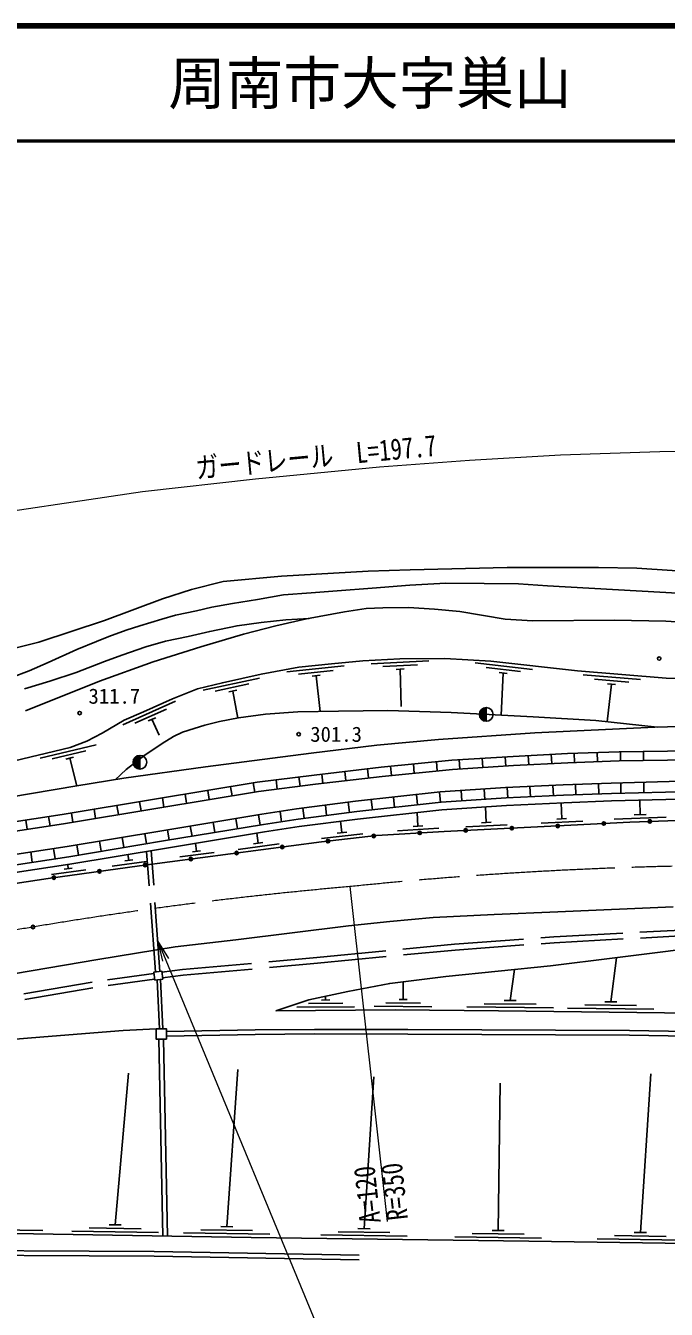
# Model space of a CAD drawing. Units: millimetres at full size, sheet at 1:1000; details may follow other scales. Extents: x 40000 to 680000, y 20000 to 380000.
# Drawn here: x 392645 to 448257, y 268543 to 380000 of the extents above; entities that cross this region are included whole.
import ezdxf
from ezdxf.enums import TextEntityAlignment as Align

# ---------------------------------------------------------------- set-up
doc = ezdxf.new("R2010")
doc.units = ezdxf.units.MM
doc.header["$LTSCALE"] = 1000
doc.linetypes.add('CHAIN', pattern=[18.5, 12, -1.5, 3.5, -1.5])
doc.linetypes.add('DASHED', pattern=[7.5, 6, -1.5])
for name, color, linetype, lineweight in [('M-BGD', 7, 'Continuous', 25), ('M-BMK', 2, 'CHAIN', 13), ('M-STR-HTXT', 7, 'Continuous', 13), ('M-TTL', 2, 'Continuous', 140), ('M-TTL-LINE', 7, 'Continuous', 50)]:
    doc.layers.add(name, color=color, linetype=linetype, lineweight=lineweight)
doc.layers.add('M-TTL-TXT', color=7, linetype='Continuous')
doc.styles.add('ＭＳ ゴシック', font='')
doc.styles.get('ＭＳ ゴシック').set_extended_font_data('MS Gothic')

# ---------------------------------------------------------------- blocks, each defined once
blk = doc.blocks.new('open_arrow')
at = {"color": 0, "linetype": 'Continuous', "lineweight": -2}
blk.add_lwpolyline([(7.5, 1.25), (0, 0), (7.5, -1.25)], dxfattribs=at)

msp = doc.modelspace()

# ---------------------------------------------------------------- hatches: boundary and pattern name
at = {"layer": 'M-BGD'}
for points in [[(432627, 320801), (432627, 319601, -1)], [(402562, 316641), (402562, 315441, -1)], [(446674, 310909, -1), (446974, 310919, -0.41421), (446829, 310764, -0.41421)], [(426700, 309897, -1), (426999, 309916, -0.41421), (426859, 309757, -0.41421)], [(430693, 310123, -1), (430993, 310137, -0.41421), (430850, 309980, -0.41421)], [(434689, 310314, -1), (434989, 310329, -0.41421), (434846, 310172, -0.41421)], [(438684, 310506, -1), (438984, 310520, -0.41421), (438841, 310363, -0.41421)], [(442679, 310719, -1), (442978, 310736, -0.41421), (442837, 310578, -0.41421)], [(414768, 308663, -0.41421), (414897, 308832, -0.41421), (415065, 308702, -1)], [(418735, 309177, -1), (419033, 309210, -0.41421), (418901, 309044, -0.41421)], [(422710, 309626, -1), (423008, 309660, -0.41421), (422875, 309494, -0.41421)], [(406836, 307621, -0.41421), (406965, 307790, -0.41421), (407134, 307660, -1)], [(410802, 308142, -0.41421), (410931, 308311, -0.41421), (411100, 308181, -1)], [(398908, 306553, -1), (399205, 306594, -0.41421), (399077, 306425, -0.41421)], [(402870, 307100, -0.41421), (402999, 307269, -0.41421), (403168, 307139, -1)], [(394946, 306003, -1), (395243, 306044, -0.41421), (395115, 305875, -0.41421)]]:
    msp.add_hatch(color=256, dxfattribs=at).paths.add_polyline_path(points)

# ---------------------------------------------------------------- linework, layer by layer
for p, q in [((420287, 324418), (415315, 323886)), ((427628, 324855), (422635, 324594)), ((426645, 324503), (423649, 324347)), ((436641, 324109), (431672, 324669)), ((412944, 323343), (408056, 322290)), ((419324, 324013), (416341, 323694)), ((418212, 323593), (417516, 323518)), ((417864, 323556), (418196, 320450)), ((425512, 324144), (424813, 324107)), ((425163, 324125), (425241, 320878)), ((435613, 323923), (432632, 324259)), ((434437, 323754), (433741, 323832)), ((434089, 323793), (433921, 320137)), ((446026, 323227), (441042, 323630)), ((445005, 323008), (442015, 323250)), ((412029, 322839), (409097, 322207)), ((410968, 322303), (410284, 322156)), ((410626, 322230), (411065, 319878)), ((443486, 322830), (443134, 319549)), ((443835, 322802), (443137, 322858)), ((405651, 321337), (401082, 319306)), ((404859, 320656), (402117, 319438)), ((403930, 319915), (403290, 319631)), ((432627, 320801), (432627, 319601)), ((403610, 319773), (404219, 318402)), ((398761, 317558), (393898, 316397)), ((397858, 317034), (394940, 316337)), ((402562, 316641), (402562, 315441)), ((436274, 316627), (436316, 315828)), ((438272, 316732), (438313, 315933)), ((440269, 316826), (440297, 316027)), ((442268, 316895), (442296, 316096)), ((444267, 316962), (444278, 316162)), ((446267, 316989), (446278, 316189)), ((396809, 316475), (396128, 316312)), ((396469, 316394), (397098, 313994)), ((422325, 315477), (422418, 314682)), ((424313, 315695), (424391, 314898)), ((426303, 315891), (426382, 315095)), ((428293, 316088), (428372, 315292)), ((430286, 316262), (430336, 315463)), ((432282, 316388), (432332, 315590)), ((434278, 316515), (434328, 315717)), ((414383, 314512), (414485, 313718)), ((416367, 314765), (416468, 313971)), ((418352, 315011), (418445, 314217)), ((420338, 315244), (420431, 314449)), ((406481, 313268), (406612, 312479)), ((408455, 313594), (408585, 312805)), ((410428, 313920), (410558, 313131)), ((412401, 314246), (412532, 313457)), ((426565, 313237), (426654, 312341)), ((428554, 313455), (428642, 312559)), ((430456, 313585), (430513, 312687)), ((432451, 313719), (432508, 312820)), ((434447, 313849), (434504, 312951)), ((436415, 313942), (436462, 313043)), ((438413, 314036), (438460, 313137)), ((440363, 314117), (440394, 313217)), ((442361, 314190), (442393, 313291)), ((444303, 314253), (444315, 313353)), ((446303, 314306), (446315, 313406)), ((400562, 312288), (400693, 311499)), ((402535, 312615), (402666, 311826)), ((404508, 312942), (404639, 312153)), ((418667, 312322), (418772, 311428)), ((420651, 312576), (420756, 311682)), ((422638, 312805), (422742, 311911)), ((424577, 313018), (424666, 312123)), ((432625, 310816), (432560, 312172)), ((439184, 311130), (439119, 312517)), ((445981, 311486), (445952, 312746)), ((392663, 311021), (392784, 310230)), ((394640, 311322), (394761, 310531)), ((396616, 311634), (396747, 310845)), ((398589, 311961), (398720, 311172)), ((410884, 311157), (411031, 310269)), ((412858, 311483), (413004, 310595)), ((414732, 311778), (414846, 310885)), ((416711, 312072), (416825, 311179)), ((426690, 310498), (426615, 311683)), ((438764, 311110), (439603, 311150)), ((443742, 311110), (448240, 311262)), ((445456, 311468), (446505, 311503)), ((402993, 309853), (403140, 308965)), ((404965, 310179), (405111, 309292)), ((406938, 310505), (407084, 309617)), ((408911, 310831), (409058, 309943)), ((412830, 309014), (412715, 309889)), ((419675, 309887), (420510, 309981)), ((420093, 309934), (419980, 310927)), ((424912, 310085), (428505, 310312)), ((426271, 310471), (427109, 310524)), ((430841, 310430), (434437, 310603)), ((432205, 310796), (433044, 310836)), ((437400, 310744), (440996, 310917)), ((397074, 308872), (397221, 307984)), ((399047, 309199), (399194, 308311)), ((401020, 309526), (401167, 308638)), ((407478, 308311), (407386, 309009)), ((411084, 308482), (414654, 308951)), ((412414, 308959), (413246, 309069)), ((418338, 309434), (421915, 309838)), ((393085, 308253), (393221, 307363)), ((395063, 308554), (395198, 307665)), ((401597, 307532), (401514, 308037)), ((406030, 307818), (409004, 308209)), ((407131, 308265), (407825, 308356)), ((394900, 306299), (397872, 306712)), ((395998, 306755), (396691, 306851)), ((396345, 306803), (396293, 307174)), ((400153, 307029), (403124, 307441)), ((401251, 307484), (401944, 307580)), ((443436, 295244), (443946, 299048)), ((434711, 295354), (435083, 298037)), ((425411, 295439), (425424, 296939)), ((418335, 295401), (419035, 295406)), ((418685, 295404), (418683, 295727)), ((425061, 295442), (425761, 295436)), ((416189, 294787), (421189, 294821)), ((417187, 295094), (420187, 295114)), ((422905, 294861), (427905, 294817)), ((423908, 295152), (426908, 295126)), ((430954, 294801), (438453, 294707)), ((432457, 295082), (436957, 295026)), ((434186, 295361), (435236, 295347)), ((439679, 294691), (447178, 294596)), ((441182, 294972), (445682, 294915)), ((442911, 295250), (443961, 295237)), ((404214, 292002), (404557, 274908)), ((404614, 292002), (404957, 274901)), ((400422, 275876), (401559, 289058)), ((410100, 275717), (411056, 289371)), ((422016, 275547), (422857, 288729)), ((446002, 275212), (446914, 288980)), ((433669, 275387), (433845, 288177)), ((386623, 275502), (394122, 275379)), ((396663, 275337), (404162, 275214)), ((398167, 275613), (402667, 275539)), ((399897, 275884), (400947, 275867)), ((407845, 275454), (412345, 275380)), ((409575, 275726), (410625, 275708)), ((421491, 275554), (422541, 275540)), ((433144, 275394), (434194, 275380)), ((406341, 275179), (413840, 275055)), ((418258, 274999), (425757, 274896)), ((419762, 275278), (424261, 275216)), ((429911, 274839), (437410, 274735)), ((431415, 275118), (435915, 275056)), ((442243, 274665), (449743, 274558)), ((443747, 274944), (448247, 274879)), ((445477, 275219), (446526, 275204))]:
    msp.add_line(p, q, dxfattribs=at)
at = {"layer": 'M-BGD', "linetype": 'DASHED'}
for p, q in [((403906, 297833), (403144, 308307)), ((404304, 297887), (403540, 308372)), ((404050, 297146), (404264, 292902)), ((404349, 297186), (404564, 292902))]:
    msp.add_line(p, q, dxfattribs=at)
at = {"layer": 'M-BGD'}
for points in [[(452261, 332464), (445700, 332889), (442381, 332957), (434436, 332957), (426013, 332752), (422363, 332632), (414849, 332209), (409785, 331736), (407042, 331054), (404511, 330239), (399497, 328345), (393796, 326481), (391590, 325921)], [(391404, 323398), (392936, 323984), (394583, 324700), (397091, 325826), (398790, 326541), (399877, 326960), (401370, 327519), (402541, 327890), (404451, 328457), (405661, 328803), (407472, 329205), (408798, 329503), (410600, 329823), (412775, 330190), (415040, 330575), (417429, 330762), (419678, 330917), (422730, 331170), (425992, 331413), (429111, 331587), (432449, 331570), (435412, 331524), (437956, 331358), (447688, 330818), (452261, 330554)], [(452456, 328033), (448204, 328292), (443763, 328391), (436671, 328328), (434281, 328467), (430328, 329129), (428147, 329345), (425876, 329491), (423635, 329466), (422204, 329394), (420314, 329093), (417029, 328488), (414372, 327884), (411562, 327156), (407839, 326055), (403710, 324756), (399040, 323092), (392643, 320499)], [(392554, 322409), (394751, 323088), (397029, 323826), (399493, 324803), (401006, 325333), (403088, 326071), (404790, 326561), (406741, 326973), (408622, 327411), (410990, 327901), (413099, 328169), (415219, 328400), (417258, 328530)], [(375004, 312707), (390937, 315999), (396502, 317327), (397945, 317886), (399298, 318582), (401180, 319689), (402879, 320433), (405394, 321551), (407565, 322405), (409717, 322954), (413085, 323680), (416343, 324298), (419195, 324603), (421907, 324857), (425116, 325024), (429017, 325061), (433019, 324819), (440533, 323972), (448250, 323348), (456164, 323088)], [(400409, 314532), (401372, 315421), (402890, 316588), (404496, 317672), (405491, 318278), (406253, 318643), (407263, 318977), (408198, 319256), (409478, 319582), (411126, 319890), (413469, 320228), (416256, 320410), (419790, 320482), (424086, 320532), (429573, 320352), (436710, 319999), (442134, 319656), (447475, 319084)], [(239622, 290938), (269085, 294252), (295113, 297110), (313776, 299769), (330500, 302536), (357557, 307253), (375661, 310306), (385258, 311998), (397098, 313994), (401158, 314654), (408242, 315643), (417432, 316830), (423127, 317528), (428469, 318022), (436844, 318585), (447250, 319078), (451678, 319209)], [(315744, 298097), (328887, 300379), (338980, 302118), (354387, 304654), (366494, 306712), (378287, 308835), (386317, 310053), (395808, 311500), (403997, 312858), (412738, 314302), (417697, 314934), (423499, 315614), (429629, 316220), (434948, 316558), (439670, 316805), (444159, 316960), (450456, 317045), (458700, 316938), (467113, 316742), (477111, 316299), (493742, 315478), (511130, 314431)], [(315818, 297297), (329023, 299590), (339113, 301329), (354519, 303865), (366632, 305924), (378418, 308046), (386437, 309262), (395934, 310710), (404128, 312068), (412854, 313510), (417794, 314140), (423585, 314819), (429694, 315422), (434994, 315759), (439705, 316006), (444178, 316161), (450456, 316245), (458685, 316138), (467086, 315942), (477074, 315500), (493698, 314679), (511130, 313629)], [(316002, 295299), (329364, 297620), (339446, 299357), (354849, 301893), (366977, 303954), (378745, 306072), (386737, 307284), (396248, 308735), (404455, 310095), (413143, 311531), (416168, 312002), (421280, 312656), (428625, 313463), (434298, 313842), (439291, 314077), (443459, 314231), (450528, 314418), (458384, 314412), (467104, 314272), (476983, 313759), (493589, 312682), (511130, 311626)], [(316085, 294400), (329517, 296733), (339595, 298469), (354997, 301005), (367132, 303068), (378892, 305184), (386872, 306394), (396390, 307846), (404602, 309207), (413286, 310642), (416294, 311111), (421387, 311762), (428704, 312566), (434349, 312943), (439329, 313178), (443487, 313331), (450539, 313518), (458376, 313512), (467074, 313372), (476931, 312861), (493532, 311784), (511130, 310724)], [(316144, 293751), (329628, 296092), (339703, 297828), (355104, 300364), (367244, 302427), (378998, 304543), (386969, 305752), (396492, 307204), (404708, 308566), (413389, 310000), (416386, 310468), (421463, 311117), (428761, 311918), (434386, 312294), (439356, 312528), (443508, 312682), (450548, 312868), (458371, 312862), (467052, 312722), (476893, 312212), (493492, 311135), (511130, 310073)], [(316271, 292371), (329864, 294731), (339933, 296466), (354982, 299176), (367059, 301320), (377957, 303269), (385962, 304661), (394589, 305953), (402525, 307055), (418311, 309129), (423100, 309670), (428967, 310040), (439981, 310568), (445091, 310855), (455017, 311191), (461372, 311031), (472512, 310584), (491970, 309586), (511130, 308431)], [(226747, 270037), (236474, 271684), (248620, 273645), (260066, 275553), (278171, 278674), (290296, 280769), (308450, 283815), (324857, 286726), (332961, 288018), (338857, 288865), (359110, 292207), (369971, 293947), (382884, 296185), (398904, 298914), (405622, 300029), (410890, 300639), (420679, 301839), (424260, 302211), (428012, 302555), (433307, 302817), (438849, 303058), (448848, 303487)], [(414373, 294474), (417223, 295407), (420619, 296152), (424256, 296834), (429127, 297450), (438207, 298364), (443792, 299050), (453240, 300236), (459574, 300751), (462868, 301083)], [(569985, 281781), (562687, 283408), (557260, 284598), (550998, 285815), (545352, 286801), (540604, 287452), (531787, 288679), (522507, 289941), (513937, 291088), (505165, 291923), (497725, 292281), (490902, 292690), (481878, 293157), (472895, 293430), (461334, 293961), (450511, 294254), (433701, 294467), (424723, 294545), (414373, 294474)], [(274258, 270126), (278425, 271719), (282304, 272855), (285611, 273685), (288564, 274304), (290638, 274683), (293321, 275119), (296442, 275556), (300631, 276053), (304716, 277315), (312444, 279259), (323198, 281626), (331794, 283129), (338849, 284067), (344101, 284536), (348001, 285080), (355066, 286284), (374591, 289493), (381703, 290874), (385136, 291389), (389604, 291837), (394219, 292206), (401101, 292754), (403964, 292902)], [(404864, 292652), (412558, 292816), (417726, 292854), (425830, 292847), (445068, 292758), (456862, 292546), (469264, 292103), (485975, 291330), (497853, 290652), (505842, 290195), (509441, 289858), (516492, 289127), (523264, 288237), (538063, 286421), (545514, 285405), (548535, 284830), (559348, 282641), (566670, 281074), (570183, 280272)], [(404864, 292252), (412564, 292416), (417727, 292454), (425828, 292447), (445063, 292358), (456851, 292146), (469247, 291704), (485954, 290930), (497830, 290252), (505812, 289796), (509402, 289460), (516445, 288730), (523214, 287840), (538012, 286024), (545450, 285010), (548457, 284437), (559267, 282249), (566583, 280684), (570239, 279849)], [(300631, 276053), (306429, 276144), (310866, 276048), (315716, 275863), (321992, 275227), (327084, 274829), (336449, 274415), (342865, 274078), (346601, 274042), (354787, 274403), (368572, 274983), (377503, 275103), (389857, 275149), (412209, 274782), (436315, 274450), (461988, 274082)], [(315542, 273703), (316247, 273618), (321121, 273061), (328174, 272372), (333815, 272099), (338997, 271927), (344009, 271863), (346477, 271936), (355763, 272636), (365070, 273104), (369516, 273267), (381173, 273267), (403793, 273161), (421594, 272852)], [(315589, 274100), (316293, 274016), (321163, 273458), (328204, 272771), (333831, 272498), (339006, 272326), (344006, 272263), (346456, 272335), (355738, 273035), (365053, 273504), (369509, 273667), (381173, 273667), (403798, 273561), (421601, 273252)]]:
    msp.add_lwpolyline(points, dxfattribs=at)
at = {"layer": 'M-BGD', "linetype": 'DASHED'}
for points in [[(404465, 297808), (406271, 298054), (417930, 299088), (429875, 300239), (438483, 300873), (448937, 301443), (457196, 301648), (464234, 301567), (474132, 301282), (484294, 300757), (497530, 299872), (513690, 298905), (520509, 298497), (530088, 298144), (539391, 298102), (548983, 298565)], [(404533, 297312), (406327, 297557), (417976, 298590), (429917, 299741), (438515, 300374), (448957, 300943), (457200, 301148), (464224, 301067), (474112, 300782), (484264, 300258), (497499, 299373), (513660, 298405), (520485, 297997), (530078, 297644), (539402, 297602), (549033, 298067)], [(316222, 282799), (327507, 284798), (340523, 287066), (353486, 289273), (368835, 291857), (385093, 294676), (399742, 297163), (403772, 297713)], [(316160, 282280), (327593, 284305), (340608, 286574), (353570, 288780), (368919, 291364), (385178, 294183), (399817, 296669), (403839, 297218)]]:
    msp.add_lwpolyline(points, dxfattribs=at)
at = {"layer": 'M-BGD'}
for points in [[(403853, 297119), (404546, 297213), (404452, 297907), (403758, 297812)], [(403964, 292902), (404864, 292902), (404864, 292002), (403964, 292002)]]:
    msp.add_lwpolyline(points, close=True, dxfattribs=at)
for centre, radius in [((447638, 325048), 150), ((397327, 320313), 150), ((432627, 320201), 600), ((416347, 318478), 150), ((402562, 316041), 600), ((446824, 310914), 150), ((426850, 309907), 150), ((430843, 310130), 150), ((434839, 310321), 150), ((438834, 310513), 150), ((442828, 310728), 150), ((414917, 308683), 150), ((418884, 309194), 150), ((422859, 309643), 150), ((406985, 307641), 150), ((410951, 308162), 150), ((399056, 306574), 150), ((403019, 307120), 150), ((395094, 306024), 150), ((393279, 301735), 150)]:
    msp.add_circle(centre, radius, dxfattribs=at)
at = {"layer": 'M-BMK'}
for centre, radius, start, end in [((456795, -42898), 350000, 89.10354, 95.90756), ((451097, -41924), 348489, 94.99204, 101.74383)]:
    msp.add_arc(centre, radius, start, end, dxfattribs=at)
at = {"layer": 'M-STR-HTXT'}
msp.add_line((420772, 305243), (424017, 276179), dxfattribs=at)
for points in [[(310445, 325379), (373332, 334626), (386074, 337073), (402780, 339557), (412600, 340664), (423345, 341686), (431175, 342288), (439079, 342733), (447707, 343033), (457078, 343144), (467184, 342949), (477018, 342568), (486678, 342151), (494510, 341781), (502787, 341362), (513543, 340495)], [(404110, 300549), (420579, 260714), (437751, 260714)]]:
    msp.add_lwpolyline(points, dxfattribs=at)
at = {"layer": 'M-TTL'}
msp.add_line((680000, 380000), (40000, 380000), dxfattribs=at)
at = {"layer": 'M-TTL-LINE'}
msp.add_line((40000, 370000), (680000, 370000), dxfattribs=at)

# ---------------------------------------------------------------- block references
at = {"layer": 'M-STR-HTXT', "xscale": 240, "yscale": 240, "rotation": 292.5}
msp.add_blockref('open_arrow', (404110, 300549), dxfattribs=at)

# ---------------------------------------------------------------- texts
at = {"layer": 'M-BGD', "style": 'ＭＳ ゴシック'}
msp.add_text('311.7', height=1320, dxfattribs=at).set_placement((398097, 320730), align=Align.BOTTOM_LEFT)
msp.add_text('301.3', height=1320, dxfattribs=at).set_placement((417347, 318478), align=Align.MIDDLE_LEFT)
at = {"layer": 'M-STR-HTXT', "style": 'ＭＳ ゴシック', "width": 0.8}
msp.add_text('ガードレール\u3000L=197.7', height=1833, rotation=5.437, dxfattribs=at).set_placement((417977, 341124), align=Align.BOTTOM_CENTER)
msp.add_text('A=120', height=1833, rotation=96.37, dxfattribs=at).set_placement((424017, 276179), align=Align.BOTTOM_LEFT)
msp.add_text('R=350', height=1833, rotation=96.37, dxfattribs=at).set_placement((424017, 276179), align=Align.TOP_LEFT)
at = {"layer": 'M-TTL-TXT', "style": 'ＭＳ ゴシック'}
msp.add_text('周南市大字巣山', height=3666, dxfattribs=at).set_placement((405024, 375000), align=Align.MIDDLE_LEFT)

doc.saveas('drawing.dxf')
